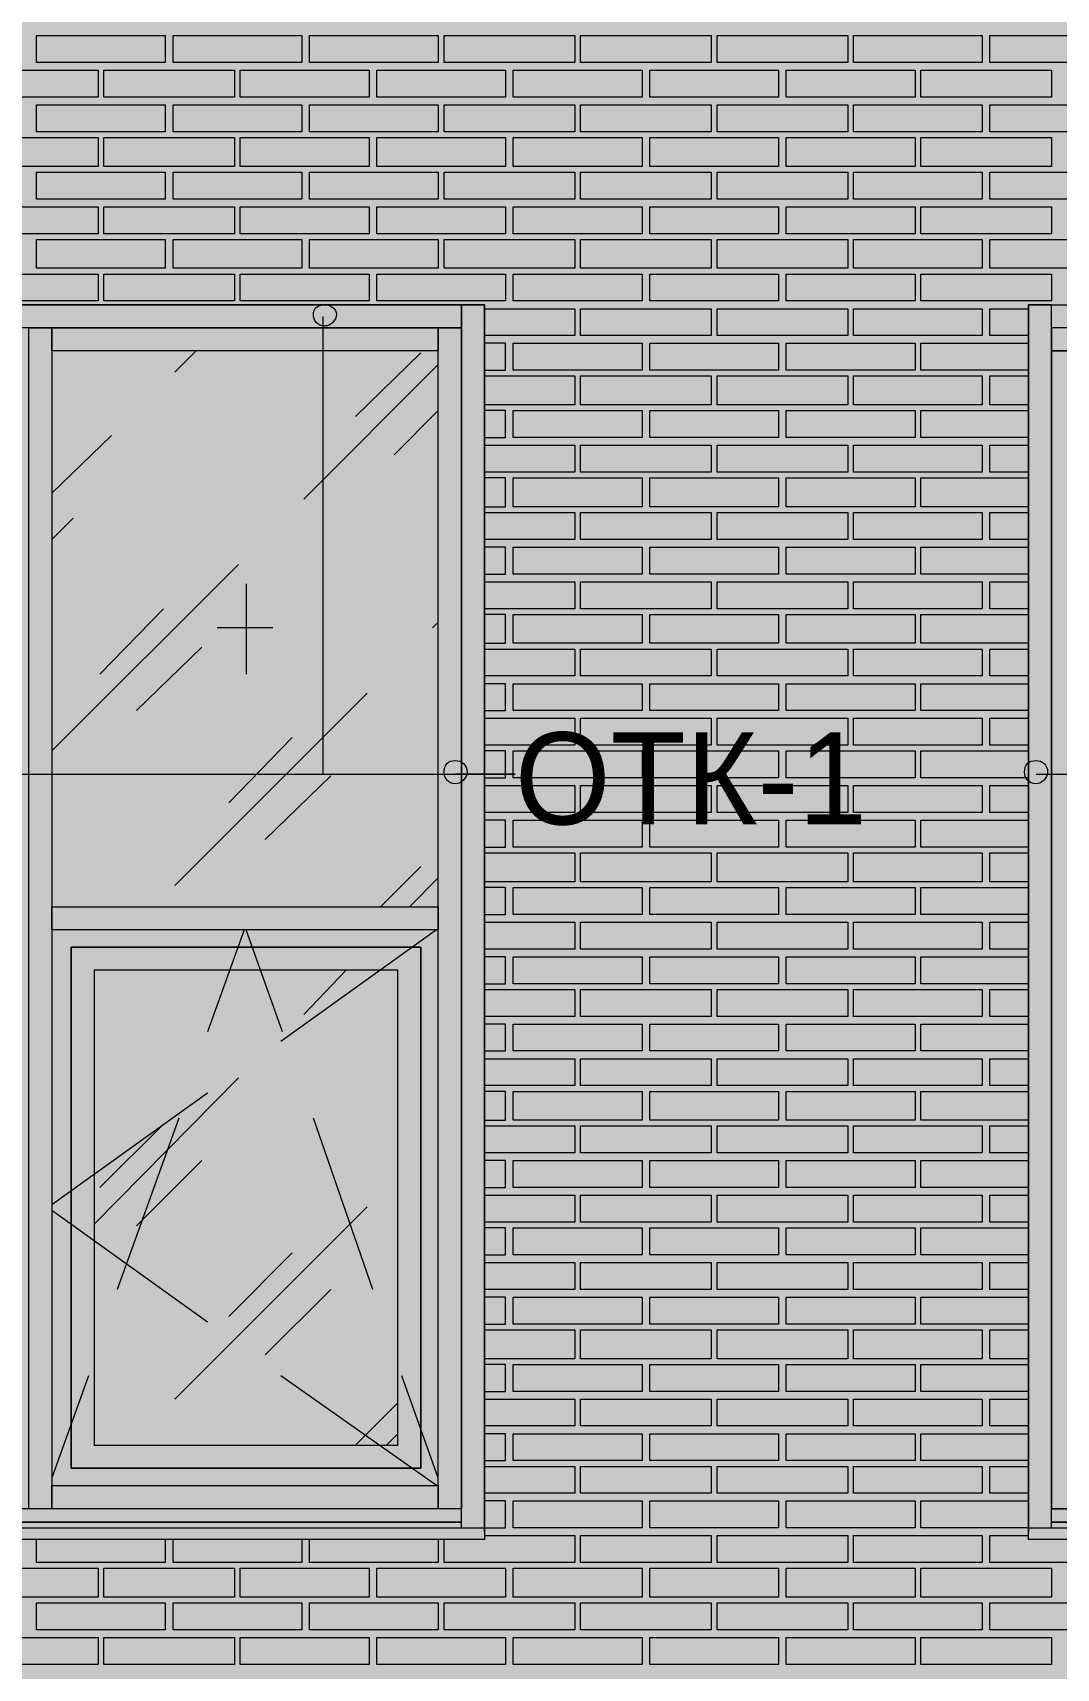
# Model space of a CAD drawing. Header units: millimetres. Extents: x -28928 to 100580, y -22867 to 36490.
# Drawn here: x 425 to 2678, y -267 to 3332 of the extents above; entities that cross this region are included whole.
import ezdxf

# ---------------------------------------------------------------- set-up
doc = ezdxf.new("R2010")
doc.units = ezdxf.units.MM
doc.layers.add('PDF _Геометрия', color=7, linetype='Continuous', true_color=0x8f8e8d)
doc.layers.add('PDF _Сплошная заливка', color=7, linetype='Continuous', true_color=0xffffff)
doc.layers.add('PDF _Текст', color=7, linetype='Continuous')

msp = doc.modelspace()

# ---------------------------------------------------------------- hatches: boundary and pattern name
at = {"layer": 'PDF _Сплошная заливка', "true_color": 0xdcd6cf, "transparency": 33554559}
h = msp.add_hatch(color=254, dxfattribs=at)
h.paths.add_polyline_path([(-9335.1, -482.4), (-7257.8, -482.4), (-7257.8, -719.3), (-7253.6, -474), (-7245.1, -474), (-7245.1, -719.3), (-7207, -719.3), (-7207, -727.8), (-7164.7, -727.8), (-7164.7, -4713.2), (4931.1, -4713.2), (4931.1, 9028.4), (-9335.1, 9028.4), (-9335.1, 6929.9), (-7274.7, 6929.9), (-7274.7, 4218), (-9335.1, 4218)])
h.paths.add_polyline_path([(-7486.3, -4713.2), (-7486.3, -1163.6), (-9335.1, -1163.6), (-9335.1, -4713.2)])

# ---------------------------------------------------------------- linework, layer by layer
at = {"layer": 'PDF _Геометрия', "lineweight": 9}
for points in [[(717.2, 3325.3), (717.2, 3266), (433.7, 3266), (433.7, 3325.3)], [(1017.6, 3325.3), (1017.6, 3266), (734.1, 3266), (734.1, 3325.3)], [(1318, 3325.3), (1318, 3266), (1034.5, 3266), (1034.5, 3325.3)], [(1618.4, 3325.3), (1618.4, 3266), (1330.7, 3266), (1330.7, 3325.3)], [(1918.7, 3325.3), (1918.7, 3266), (1631.1, 3266), (1631.1, 3325.3)], [(2219.1, 3325.3), (2219.1, 3266), (1931.4, 3266), (1931.4, 3325.3)], [(2515.3, 3325.3), (2515.3, 3266), (2231.8, 3266), (2231.8, 3325.3)], [(2815.7, 3325.3), (2815.7, 3266), (2532.2, 3266), (2532.2, 3325.3)], [(569.1, 3189.9), (425.3, 3189.9), (281.4, 3189.9), (281.4, 3249.1), (425.3, 3249.1), (569.1, 3249.1)], [(869.5, 3189.9), (725.7, 3189.9), (581.8, 3189.9), (581.8, 3249.1), (725.7, 3249.1), (869.5, 3249.1)], [(1165.7, 3189.9), (1026.1, 3189.9), (882.2, 3189.9), (882.2, 3249.1), (1026.1, 3249.1), (1165.7, 3249.1)], [(1466.1, 3189.9), (1326.4, 3189.9), (1182.6, 3189.9), (1182.6, 3249.1), (1326.4, 3249.1), (1466.1, 3249.1)], [(1766.4, 3189.9), (1626.8, 3189.9), (1483, 3189.9), (1483, 3249.1), (1626.8, 3249.1), (1766.4, 3249.1)], [(2066.8, 3189.9), (1923, 3189.9), (1783.4, 3189.9), (1783.4, 3249.1), (1923, 3249.1), (2066.8, 3249.1)], [(2367.2, 3189.9), (2223.4, 3189.9), (2083.7, 3189.9), (2083.7, 3249.1), (2223.4, 3249.1), (2367.2, 3249.1)], [(2667.6, 3189.9), (2523.7, 3189.9), (2379.9, 3189.9), (2379.9, 3249.1), (2523.7, 3249.1), (2667.6, 3249.1)], [(717.2, 3173), (717.2, 3113.7), (433.7, 3113.7), (433.7, 3173)], [(1017.6, 3173), (1017.6, 3113.7), (734.1, 3113.7), (734.1, 3173)], [(1318, 3173), (1318, 3113.7), (1034.5, 3113.7), (1034.5, 3173)], [(1618.4, 3173), (1618.4, 3113.7), (1330.7, 3113.7), (1330.7, 3173)], [(1918.7, 3173), (1918.7, 3113.7), (1631.1, 3113.7), (1631.1, 3173)], [(2219.1, 3173), (2219.1, 3113.7), (1931.4, 3113.7), (1931.4, 3173)], [(2515.3, 3173), (2515.3, 3113.7), (2231.8, 3113.7), (2231.8, 3173)], [(2815.7, 3173), (2815.7, 3113.7), (2532.2, 3113.7), (2532.2, 3173)], [(569.1, 3037.6), (425.3, 3037.6), (281.4, 3037.6), (281.4, 3101), (425.3, 3101), (569.1, 3101)], [(869.5, 3037.6), (725.7, 3037.6), (581.8, 3037.6), (581.8, 3101), (725.7, 3101), (869.5, 3101)], [(1165.7, 3037.6), (1026.1, 3037.6), (882.2, 3037.6), (882.2, 3101), (1026.1, 3101), (1165.7, 3101)], [(1466.1, 3037.6), (1326.4, 3037.6), (1182.6, 3037.6), (1182.6, 3101), (1326.4, 3101), (1466.1, 3101)], [(1766.4, 3037.6), (1626.8, 3037.6), (1483, 3037.6), (1483, 3101), (1626.8, 3101), (1766.4, 3101)], [(2066.8, 3037.6), (1923, 3037.6), (1783.4, 3037.6), (1783.4, 3101), (1923, 3101), (2066.8, 3101)], [(2367.2, 3037.6), (2223.4, 3037.6), (2083.7, 3037.6), (2083.7, 3101), (2223.4, 3101), (2367.2, 3101)], [(2667.6, 3037.6), (2523.7, 3037.6), (2379.9, 3037.6), (2379.9, 3101), (2523.7, 3101), (2667.6, 3101)], [(717.2, 3024.9), (717.2, 2965.7), (433.7, 2965.7), (433.7, 3024.9)], [(1017.6, 3024.9), (1017.6, 2965.7), (734.1, 2965.7), (734.1, 3024.9)], [(1318, 3024.9), (1318, 2965.7), (1034.5, 2965.7), (1034.5, 3024.9)], [(1618.4, 3024.9), (1618.4, 2965.7), (1330.7, 2965.7), (1330.7, 3024.9)], [(1918.7, 3024.9), (1918.7, 2965.7), (1631.1, 2965.7), (1631.1, 3024.9)], [(2219.1, 3024.9), (2219.1, 2965.7), (1931.4, 2965.7), (1931.4, 3024.9)], [(2515.3, 3024.9), (2515.3, 2965.7), (2231.8, 2965.7), (2231.8, 3024.9)], [(2815.7, 3024.9), (2815.7, 2965.7), (2532.2, 2965.7), (2532.2, 3024.9)], [(569.1, 2889.5), (425.3, 2889.5), (281.4, 2889.5), (281.4, 2948.7), (425.3, 2948.7), (569.1, 2948.7)], [(869.5, 2889.5), (725.7, 2889.5), (581.8, 2889.5), (581.8, 2948.7), (725.7, 2948.7), (869.5, 2948.7)], [(1165.7, 2889.5), (1026.1, 2889.5), (882.2, 2889.5), (882.2, 2948.7), (1026.1, 2948.7), (1165.7, 2948.7)], [(1466.1, 2889.5), (1326.4, 2889.5), (1182.6, 2889.5), (1182.6, 2948.7), (1326.4, 2948.7), (1466.1, 2948.7)], [(1766.4, 2889.5), (1626.8, 2889.5), (1483, 2889.5), (1483, 2948.7), (1626.8, 2948.7), (1766.4, 2948.7)], [(2066.8, 2889.5), (1923, 2889.5), (1783.4, 2889.5), (1783.4, 2948.7), (1923, 2948.7), (2066.8, 2948.7)], [(2367.2, 2889.5), (2223.4, 2889.5), (2083.7, 2889.5), (2083.7, 2948.7), (2223.4, 2948.7), (2367.2, 2948.7)], [(2667.6, 2889.5), (2523.7, 2889.5), (2379.9, 2889.5), (2379.9, 2948.7), (2523.7, 2948.7), (2667.6, 2948.7)], [(717.2, 2876.8), (717.2, 2813.4), (433.7, 2813.4), (433.7, 2876.8)], [(1017.6, 2876.8), (1017.6, 2813.4), (734.1, 2813.4), (734.1, 2876.8)], [(1318, 2876.8), (1318, 2813.4), (1034.5, 2813.4), (1034.5, 2876.8)], [(1618.4, 2876.8), (1618.4, 2813.4), (1330.7, 2813.4), (1330.7, 2876.8)], [(1918.7, 2876.8), (1918.7, 2813.4), (1631.1, 2813.4), (1631.1, 2876.8)], [(2219.1, 2876.8), (2219.1, 2813.4), (1931.4, 2813.4), (1931.4, 2876.8)], [(2515.3, 2876.8), (2515.3, 2813.4), (2231.8, 2813.4), (2231.8, 2876.8)], [(2815.7, 2876.8), (2815.7, 2813.4), (2532.2, 2813.4), (2532.2, 2876.8)], [(569.1, 2741.4), (425.3, 2741.4), (281.4, 2741.4), (281.4, 2800.7), (425.3, 2800.7), (569.1, 2800.7)], [(869.5, 2741.4), (725.7, 2741.4), (581.8, 2741.4), (581.8, 2800.7), (725.7, 2800.7), (869.5, 2800.7)], [(1165.7, 2741.4), (1026.1, 2741.4), (882.2, 2741.4), (882.2, 2800.7), (1026.1, 2800.7), (1165.7, 2800.7)], [(1466.1, 2741.4), (1326.4, 2741.4), (1182.6, 2741.4), (1182.6, 2800.7), (1326.4, 2800.7), (1466.1, 2800.7)], [(1766.4, 2741.4), (1626.8, 2741.4), (1483, 2741.4), (1483, 2800.7), (1626.8, 2800.7), (1766.4, 2800.7)], [(2066.8, 2741.4), (1923, 2741.4), (1783.4, 2741.4), (1783.4, 2800.7), (1923, 2800.7), (2066.8, 2800.7)], [(2367.2, 2741.4), (2223.4, 2741.4), (2083.7, 2741.4), (2083.7, 2800.7), (2223.4, 2800.7), (2367.2, 2800.7)], [(2667.6, 2741.4), (2523.7, 2741.4), (2379.9, 2741.4), (2379.9, 2800.7), (2523.7, 2800.7), (2667.6, 2800.7)], [(1918.7, 2724.5), (1918.7, 2665.3), (1631.1, 2665.3), (1631.1, 2724.5)], [(2219.1, 2724.5), (2219.1, 2665.3), (1931.4, 2665.3), (1931.4, 2724.5)], [(2515.3, 2724.5), (2515.3, 2665.3), (2231.8, 2665.3), (2231.8, 2724.5)], [(1766.4, 2589.1), (1626.8, 2589.1), (1483, 2589.1), (1483, 2648.4), (1626.8, 2648.4), (1766.4, 2648.4)], [(2066.8, 2589.1), (1923, 2589.1), (1783.4, 2589.1), (1783.4, 2648.4), (1923, 2648.4), (2066.8, 2648.4)], [(2367.2, 2589.1), (2223.4, 2589.1), (2083.7, 2589.1), (2083.7, 2648.4), (2223.4, 2648.4), (2367.2, 2648.4)], [(1918.7, 2576.4), (1918.7, 2513), (1631.1, 2513), (1631.1, 2576.4)], [(2219.1, 2576.4), (2219.1, 2513), (1931.4, 2513), (1931.4, 2576.4)], [(2515.3, 2576.4), (2515.3, 2513), (2231.8, 2513), (2231.8, 2576.4)], [(1766.4, 2441), (1626.8, 2441), (1483, 2441), (1483, 2500.3), (1626.8, 2500.3), (1766.4, 2500.3)], [(2066.8, 2441), (1923, 2441), (1783.4, 2441), (1783.4, 2500.3), (1923, 2500.3), (2066.8, 2500.3)], [(2367.2, 2441), (2223.4, 2441), (2083.7, 2441), (2083.7, 2500.3), (2223.4, 2500.3), (2367.2, 2500.3)], [(1918.7, 2424.1), (1918.7, 2364.9), (1631.1, 2364.9), (1631.1, 2424.1)], [(2219.1, 2424.1), (2219.1, 2364.9), (1931.4, 2364.9), (1931.4, 2424.1)], [(2515.3, 2424.1), (2515.3, 2364.9), (2231.8, 2364.9), (2231.8, 2424.1)], [(1766.4, 2288.7), (1626.8, 2288.7), (1483, 2288.7), (1483, 2352.2), (1626.8, 2352.2), (1766.4, 2352.2)], [(2066.8, 2288.7), (1923, 2288.7), (1783.4, 2288.7), (1783.4, 2352.2), (1923, 2352.2), (2066.8, 2352.2)], [(2367.2, 2288.7), (2223.4, 2288.7), (2083.7, 2288.7), (2083.7, 2352.2), (2223.4, 2352.2), (2367.2, 2352.2)], [(1918.7, 2276), (1918.7, 2216.8), (1631.1, 2216.8), (1631.1, 2276)], [(2219.1, 2276), (2219.1, 2216.8), (1931.4, 2216.8), (1931.4, 2276)], [(2515.3, 2276), (2515.3, 2216.8), (2231.8, 2216.8), (2231.8, 2276)], [(1766.4, 2140.7), (1626.8, 2140.7), (1483, 2140.7), (1483, 2199.9), (1626.8, 2199.9), (1766.4, 2199.9)], [(2066.8, 2140.7), (1923, 2140.7), (1783.4, 2140.7), (1783.4, 2199.9), (1923, 2199.9), (2066.8, 2199.9)], [(2367.2, 2140.7), (2223.4, 2140.7), (2083.7, 2140.7), (2083.7, 2199.9), (2223.4, 2199.9), (2367.2, 2199.9)], [(1918.7, 2123.7), (1918.7, 2064.5), (1631.1, 2064.5), (1631.1, 2123.7)], [(2219.1, 2123.7), (2219.1, 2064.5), (1931.4, 2064.5), (1931.4, 2123.7)], [(2515.3, 2123.7), (2515.3, 2064.5), (2231.8, 2064.5), (2231.8, 2123.7)], [(1766.4, 1988.4), (1626.8, 1988.4), (1483, 1988.4), (1483, 2051.8), (1626.8, 2051.8), (1766.4, 2051.8)], [(2066.8, 1988.4), (1923, 1988.4), (1783.4, 1988.4), (1783.4, 2051.8), (1923, 2051.8), (2066.8, 2051.8)], [(2367.2, 1988.4), (2223.4, 1988.4), (2083.7, 1988.4), (2083.7, 2051.8), (2223.4, 2051.8), (2367.2, 2051.8)], [(1918.7, 1975.7), (1918.7, 1916.4), (1631.1, 1916.4), (1631.1, 1975.7)], [(2219.1, 1975.7), (2219.1, 1916.4), (1931.4, 1916.4), (1931.4, 1975.7)], [(2515.3, 1975.7), (2515.3, 1916.4), (2231.8, 1916.4), (2231.8, 1975.7)], [(1766.4, 1840.3), (1626.8, 1840.3), (1483, 1840.3), (1483, 1899.5), (1626.8, 1899.5), (1766.4, 1899.5)], [(2066.8, 1840.3), (1923, 1840.3), (1783.4, 1840.3), (1783.4, 1899.5), (1923, 1899.5), (2066.8, 1899.5)], [(2367.2, 1840.3), (2223.4, 1840.3), (2083.7, 1840.3), (2083.7, 1899.5), (2223.4, 1899.5), (2367.2, 1899.5)], [(1918.7, 1823.4), (1918.7, 1764.1), (1631.1, 1764.1), (1631.1, 1823.4)], [(2219.1, 1823.4), (2219.1, 1764.1), (1931.4, 1764.1), (1931.4, 1823.4)], [(2515.3, 1823.4), (2515.3, 1764.1), (2231.8, 1764.1), (2231.8, 1823.4)], [(1766.4, 1692.2), (1626.8, 1692.2), (1483, 1692.2), (1483, 1751.4), (1626.8, 1751.4), (1766.4, 1751.4)], [(2066.8, 1692.2), (1923, 1692.2), (1783.4, 1692.2), (1783.4, 1751.4), (1923, 1751.4), (2066.8, 1751.4)], [(2367.2, 1692.2), (2223.4, 1692.2), (2083.7, 1692.2), (2083.7, 1751.4), (2223.4, 1751.4), (2367.2, 1751.4)], [(1918.7, 1675.3), (1918.7, 1616), (1631.1, 1616), (1631.1, 1675.3)], [(2219.1, 1675.3), (2219.1, 1616), (1931.4, 1616), (1931.4, 1675.3)], [(2515.3, 1675.3), (2515.3, 1616), (2231.8, 1616), (2231.8, 1675.3)], [(1766.4, 1539.9), (1626.8, 1539.9), (1483, 1539.9), (1483, 1599.1), (1626.8, 1599.1), (1766.4, 1599.1)], [(2066.8, 1539.9), (1923, 1539.9), (1783.4, 1539.9), (1783.4, 1599.1), (1923, 1599.1), (2066.8, 1599.1)], [(2367.2, 1539.9), (2223.4, 1539.9), (2083.7, 1539.9), (2083.7, 1599.1), (2223.4, 1599.1), (2367.2, 1599.1)], [(1918.7, 1527.2), (1918.7, 1463.7), (1631.1, 1463.7), (1631.1, 1527.2)], [(2219.1, 1527.2), (2219.1, 1463.7), (1931.4, 1463.7), (1931.4, 1527.2)], [(2515.3, 1527.2), (2515.3, 1463.7), (2231.8, 1463.7), (2231.8, 1527.2)], [(1766.4, 1391.8), (1626.8, 1391.8), (1483, 1391.8), (1483, 1451), (1626.8, 1451), (1766.4, 1451)], [(2066.8, 1391.8), (1923, 1391.8), (1783.4, 1391.8), (1783.4, 1451), (1923, 1451), (2066.8, 1451)], [(2367.2, 1391.8), (2223.4, 1391.8), (2083.7, 1391.8), (2083.7, 1451), (2223.4, 1451), (2367.2, 1451)], [(1918.7, 1374.9), (1918.7, 1315.7), (1631.1, 1315.7), (1631.1, 1374.9)], [(2219.1, 1374.9), (2219.1, 1315.7), (1931.4, 1315.7), (1931.4, 1374.9)], [(2515.3, 1374.9), (2515.3, 1315.7), (2231.8, 1315.7), (2231.8, 1374.9)], [(1766.4, 1239.5), (1626.8, 1239.5), (1483, 1239.5), (1483, 1298.7), (1626.8, 1298.7), (1766.4, 1298.7)], [(2066.8, 1239.5), (1923, 1239.5), (1783.4, 1239.5), (1783.4, 1298.7), (1923, 1298.7), (2066.8, 1298.7)], [(2367.2, 1239.5), (2223.4, 1239.5), (2083.7, 1239.5), (2083.7, 1298.7), (2223.4, 1298.7), (2367.2, 1298.7)], [(1918.7, 1226.8), (1918.7, 1167.6), (1631.1, 1167.6), (1631.1, 1226.8)], [(2219.1, 1226.8), (2219.1, 1167.6), (1931.4, 1167.6), (1931.4, 1226.8)], [(2515.3, 1226.8), (2515.3, 1167.6), (2231.8, 1167.6), (2231.8, 1226.8)], [(1766.4, 1091.4), (1626.8, 1091.4), (1483, 1091.4), (1483, 1150.7), (1626.8, 1150.7), (1766.4, 1150.7)], [(2066.8, 1091.4), (1923, 1091.4), (1783.4, 1091.4), (1783.4, 1150.7), (1923, 1150.7), (2066.8, 1150.7)], [(2367.2, 1091.4), (2223.4, 1091.4), (2083.7, 1091.4), (2083.7, 1150.7), (2223.4, 1150.7), (2367.2, 1150.7)], [(1918.7, 1074.5), (1918.7, 1015.3), (1631.1, 1015.3), (1631.1, 1074.5)], [(2219.1, 1074.5), (2219.1, 1015.3), (1931.4, 1015.3), (1931.4, 1074.5)], [(2515.3, 1074.5), (2515.3, 1015.3), (2231.8, 1015.3), (2231.8, 1074.5)], [(1766.4, 939.1), (1626.8, 939.1), (1483, 939.1), (1483, 1002.6), (1626.8, 1002.6), (1766.4, 1002.6)], [(2066.8, 939.1), (1923, 939.1), (1783.4, 939.1), (1783.4, 1002.6), (1923, 1002.6), (2066.8, 1002.6)], [(2367.2, 939.1), (2223.4, 939.1), (2083.7, 939.1), (2083.7, 1002.6), (2223.4, 1002.6), (2367.2, 1002.6)], [(1918.7, 926.4), (1918.7, 867.2), (1631.1, 867.2), (1631.1, 926.4)], [(2219.1, 926.4), (2219.1, 867.2), (1931.4, 867.2), (1931.4, 926.4)], [(2515.3, 926.4), (2515.3, 867.2), (2231.8, 867.2), (2231.8, 926.4)], [(1766.4, 791), (1626.8, 791), (1483, 791), (1483, 850.3), (1626.8, 850.3), (1766.4, 850.3)], [(2066.8, 791), (1923, 791), (1783.4, 791), (1783.4, 850.3), (1923, 850.3), (2066.8, 850.3)], [(2367.2, 791), (2223.4, 791), (2083.7, 791), (2083.7, 850.3), (2223.4, 850.3), (2367.2, 850.3)], [(1918.7, 774.1), (1918.7, 714.9), (1631.1, 714.9), (1631.1, 774.1)], [(2219.1, 774.1), (2219.1, 714.9), (1931.4, 714.9), (1931.4, 774.1)], [(2515.3, 774.1), (2515.3, 714.9), (2231.8, 714.9), (2231.8, 774.1)], [(1766.4, 643), (1626.8, 643), (1483, 643), (1483, 702.2), (1626.8, 702.2), (1766.4, 702.2)], [(2066.8, 643), (1923, 643), (1783.4, 643), (1783.4, 702.2), (1923, 702.2), (2066.8, 702.2)], [(2367.2, 643), (2223.4, 643), (2083.7, 643), (2083.7, 702.2), (2223.4, 702.2), (2367.2, 702.2)], [(1918.7, 626), (1918.7, 566.8), (1631.1, 566.8), (1631.1, 626)], [(2219.1, 626), (2219.1, 566.8), (1931.4, 566.8), (1931.4, 626)], [(2515.3, 626), (2515.3, 566.8), (2231.8, 566.8), (2231.8, 626)], [(1766.4, 490.7), (1626.8, 490.7), (1483, 490.7), (1483, 549.9), (1626.8, 549.9), (1766.4, 549.9)], [(2066.8, 490.7), (1923, 490.7), (1783.4, 490.7), (1783.4, 549.9), (1923, 549.9), (2066.8, 549.9)], [(2367.2, 490.7), (2223.4, 490.7), (2083.7, 490.7), (2083.7, 549.9), (2223.4, 549.9), (2367.2, 549.9)], [(1918.7, 478), (1918.7, 414.5), (1631.1, 414.5), (1631.1, 478)], [(2219.1, 478), (2219.1, 414.5), (1931.4, 414.5), (1931.4, 478)], [(2515.3, 478), (2515.3, 414.5), (2231.8, 414.5), (2231.8, 478)], [(1766.4, 342.6), (1626.8, 342.6), (1483, 342.6), (1483, 401.8), (1626.8, 401.8), (1766.4, 401.8)], [(2066.8, 342.6), (1923, 342.6), (1783.4, 342.6), (1783.4, 401.8), (1923, 401.8), (2066.8, 401.8)], [(2367.2, 342.6), (2223.4, 342.6), (2083.7, 342.6), (2083.7, 401.8), (2223.4, 401.8), (2367.2, 401.8)], [(1918.7, 325.7), (1918.7, 266.4), (1631.1, 266.4), (1631.1, 325.7)], [(2219.1, 325.7), (2219.1, 266.4), (1931.4, 266.4), (1931.4, 325.7)], [(2515.3, 325.7), (2515.3, 266.4), (2231.8, 266.4), (2231.8, 325.7)], [(1766.4, 190.3), (1626.8, 190.3), (1483, 190.3), (1483, 249.5), (1626.8, 249.5), (1766.4, 249.5)], [(2066.8, 190.3), (1923, 190.3), (1783.4, 190.3), (1783.4, 249.5), (1923, 249.5), (2066.8, 249.5)], [(2367.2, 190.3), (2223.4, 190.3), (2083.7, 190.3), (2083.7, 249.5), (2223.4, 249.5), (2367.2, 249.5)], [(1918.7, 177.6), (1918.7, 118.4), (1631.1, 118.4), (1631.1, 177.6)], [(2219.1, 177.6), (2219.1, 118.4), (1931.4, 118.4), (1931.4, 177.6)], [(2515.3, 177.6), (2515.3, 118.4), (2231.8, 118.4), (2231.8, 177.6)], [(1766.4, 42.2), (1626.8, 42.2), (1483, 42.2), (1483, 101.4), (1626.8, 101.4), (1766.4, 101.4)], [(2066.8, 42.2), (1923, 42.2), (1783.4, 42.2), (1783.4, 101.4), (1923, 101.4), (2066.8, 101.4)], [(2367.2, 42.2), (2223.4, 42.2), (2083.7, 42.2), (2083.7, 101.4), (2223.4, 101.4), (2367.2, 101.4)], [(1918.7, 25.3), (1918.7, -34), (1631.1, -34), (1631.1, 25.3)], [(2219.1, 25.3), (2219.1, -34), (1931.4, -34), (1931.4, 25.3)], [(2515.3, 25.3), (2515.3, -34), (2231.8, -34), (2231.8, 25.3)], [(569.1, -110.1), (425.3, -110.1), (281.4, -110.1), (281.4, -46.6), (425.3, -46.6), (569.1, -46.6)], [(869.5, -110.1), (725.7, -110.1), (581.8, -110.1), (581.8, -46.6), (725.7, -46.6), (869.5, -46.6)], [(1165.7, -110.1), (1026.1, -110.1), (882.2, -110.1), (882.2, -46.6), (1026.1, -46.6), (1165.7, -46.6)], [(1466.1, -110.1), (1326.4, -110.1), (1182.6, -110.1), (1182.6, -46.6), (1326.4, -46.6), (1466.1, -46.6)], [(1766.4, -110.1), (1626.8, -110.1), (1483, -110.1), (1483, -46.6), (1626.8, -46.6), (1766.4, -46.6)], [(2066.8, -110.1), (1923, -110.1), (1783.4, -110.1), (1783.4, -46.6), (1923, -46.6), (2066.8, -46.6)], [(2367.2, -110.1), (2223.4, -110.1), (2083.7, -110.1), (2083.7, -46.6), (2223.4, -46.6), (2367.2, -46.6)], [(2667.6, -110.1), (2523.7, -110.1), (2379.9, -110.1), (2379.9, -46.6), (2523.7, -46.6), (2667.6, -46.6)], [(717.2, -122.8), (717.2, -182), (433.7, -182), (433.7, -122.8)], [(1017.6, -122.8), (1017.6, -182), (734.1, -182), (734.1, -122.8)], [(1318, -122.8), (1318, -182), (1034.5, -182), (1034.5, -122.8)], [(1618.4, -122.8), (1618.4, -182), (1330.7, -182), (1330.7, -122.8)], [(1918.7, -122.8), (1918.7, -182), (1631.1, -182), (1631.1, -122.8)], [(2219.1, -122.8), (2219.1, -182), (1931.4, -182), (1931.4, -122.8)], [(2515.3, -122.8), (2515.3, -182), (2231.8, -182), (2231.8, -122.8)], [(2815.7, -122.8), (2815.7, -182), (2532.2, -182), (2532.2, -122.8)], [(569.1, -258.2), (425.3, -258.2), (281.4, -258.2), (281.4, -199), (425.3, -199), (569.1, -199)], [(869.5, -258.2), (725.7, -258.2), (581.8, -258.2), (581.8, -199), (725.7, -199), (869.5, -199)], [(1165.7, -258.2), (1026.1, -258.2), (882.2, -258.2), (882.2, -199), (1026.1, -199), (1165.7, -199)], [(1466.1, -258.2), (1326.4, -258.2), (1182.6, -258.2), (1182.6, -199), (1326.4, -199), (1466.1, -199)], [(1766.4, -258.2), (1626.8, -258.2), (1483, -258.2), (1483, -199), (1626.8, -199), (1766.4, -199)], [(2066.8, -258.2), (1923, -258.2), (1783.4, -258.2), (1783.4, -199), (1923, -199), (2066.8, -199)], [(2367.2, -258.2), (2223.4, -258.2), (2083.7, -258.2), (2083.7, -199), (2223.4, -199), (2367.2, -199)], [(2667.6, -258.2), (2523.7, -258.2), (2379.9, -258.2), (2379.9, -199), (2523.7, -199), (2667.6, -199)]]:
    msp.add_lwpolyline(points, close=True, dxfattribs=at)
at = {"layer": 'PDF _Геометрия', "color": 7, "lineweight": 9}
for points in [[(1368.7, 42.2), (1368.7, 109.9), (1368.7, 1383.4), (1368.7, 84.5), (1318, 84.5), (1318, 1383.4), (1318, 2656.8), (1318, 2682.2), (1368.7, 2682.2), (1368.7, 2656.8), (1368.7, 1383.4), (1368.7, 2656.8), (1368.7, 2733), (1419.5, 2733), (1419.5, 2656.8), (1419.5, 1383.4), (1419.5, 109.9), (1419.5, 33.7), (1419.5, 2733), (-3230.1, 2733)], [(1064.1, 2707.6), (1064.1, 1700.7), (1487.2, 1700.7), (1356.1, 1700.7)], [(2718.4, 2631.4), (2667.6, 2631.4), (2667.6, 1383.4), (2667.6, 2656.8), (2667.6, 2733), (2616.8, 2733), (2616.8, 2656.8), (2616.8, 1383.4), (2616.8, 109.9), (2616.8, 33.7), (2616.8, 2733), (4414.9, 2733)], [(738.4, 2584.9), (784.9, 2631.4)], [(1136.1, 2487.6), (1279.9, 2627.2)], [(1021.8, 2305.7), (1318, 2601.8)], [(1220.7, 2403), (1318, 2500.3)], [(467.6, 2318.4), (598.7, 2445.3)], [(467.6, 2216.8), (514.1, 2263.4)], [(467.6, 1751.4), (878, 2161.8)], [(894.9, 2119.5), (894.9, 1920.7)], [(573.4, 1920.7), (713, 2064.5)], [(954.1, 2022.2), (831.4, 2022.2)], [(1305.3, 2022.2), (1318, 2034.9)], [(653.7, 1840.3), (797.6, 1979.9)], [(738.4, 1455.3), (1161.4, 1878.4)], [(856.8, 1637.2), (996.4, 1781)], [(-3192, 1700.7), (1487.2, 1700.7)], [(937.2, 1556.8), (1081.1, 1696.4)], [(2633.7, 1700.7), (4508, 1700.7)], [(1191.1, 1408.7), (1279.9, 1497.6)], [(1254.5, 1408.7), (1318, 1472.2)], [(1368.7, 84.5), (-3179.3, 84.5), (-3179.3, 1383.4), (-3179.3, 109.9), (-3179.3, 42.2)], [(2667.6, 42.2), (2667.6, 109.9), (2667.6, 1383.4), (2667.6, 84.5), (2718.4, 84.5)], [(890.7, 1358), (810.3, 1133.7)], [(975.3, 1133.7), (894.9, 1358)], [(1313.7, 1358), (971.1, 1112.6)], [(1021.8, 1171.8), (1114.9, 1269.1)], [(560.7, 710.7), (878, 1032.2)], [(810.3, 998.4), (467.6, 753)], [(746.8, 943.4), (611.4, 566.8)], [(1174.1, 566.8), (1043, 943.4)], [(573.4, 791), (713, 930.7)], [(653.7, 706.4), (797.6, 850.3)], [(810.3, 494.9), (467.6, 740.3)], [(738.4, 325.7), (1161.4, 748.7)], [(856.8, 507.6), (996.4, 647.2)], [(937.2, 423), (1081.1, 566.8)], [(548, 376.4), (467.6, 152.2)], [(1313.7, 135.3), (971.1, 376.4)], [(1318, 152.2), (1237.6, 376.4)], [(1136.1, 224.1), (1229.1, 317.2)], [(1203.7, 224.1), (1229.1, 249.5)], [(4364.1, 84.5), (2667.6, 84.5)], [(1419.5, 46.4), (1419.5, 42.2), (1419.5, 16.8), (-3230.1, 16.8), (-3230.1, 42.2), (-3230.1, 46.4)], [(-3230.1, 42.2), (1419.5, 42.2)], [(1368.7, 54.9), (-3179.3, 54.9), (1368.7, 54.9)], [(1368.7, 54.9), (-3179.3, 54.9)], [(4414.9, 46.4), (4414.9, 42.2), (4414.9, 16.8), (2616.8, 16.8), (2616.8, 42.2), (2616.8, 46.4)], [(2616.8, 42.2), (4414.9, 42.2)], [(4364.1, 54.9), (2667.6, 54.9), (4364.1, 54.9)], [(4364.1, 54.9), (2667.6, 54.9)], [(1419.5, 25.3), (1419.5, 21)], [(2616.8, 21), (2616.8, 25.3)]]:
    msp.add_lwpolyline(points, dxfattribs=at)
for points in [[(1343.4, 2733), (1368.7, 2733), (1368.7, 2682.2), (1343.4, 2682.2), (442.2, 2682.2), (-454.7, 2682.2), (-1355.9, 2682.2), (-2252.8, 2682.2), (-3153.9, 2682.2), (-3179.3, 2682.2), (-3179.3, 2733), (-3153.9, 2733), (-2252.8, 2733), (-1355.9, 2733), (-454.7, 2733), (442.2, 2733)], [(3518, 2682.2), (2667.6, 2682.2), (2667.6, 2631.4), (3518, 2631.4), (4317.6, 2631.4), (4317.6, 2682.2), (3518, 2682.2), (2693, 2682.2), (2667.6, 2682.2), (2667.6, 2733), (2693, 2733), (3518, 2733), (4343, 2733), (4364.1, 2733), (4364.1, 2682.2), (4343, 2682.2)], [(416.8, 2656.8), (416.8, 2682.2), (467.6, 2682.2), (467.6, 2656.8), (467.6, 1383.4), (467.6, 84.5), (416.8, 84.5), (416.8, 1383.4)], [(467.6, 2682.2), (1318, 2682.2), (1318, 2631.4), (467.6, 2631.4)], [(467.6, 1408.7), (1318, 1408.7), (1318, 1358), (467.6, 1358)], [(1279.9, 173.4), (1279.9, 1319.9), (509.9, 1319.9), (509.9, 173.4)], [(509.9, 1319.9), (1279.9, 1319.9), (1279.9, 173.4), (509.9, 173.4)], [(560.7, 1269.1), (560.7, 224.1), (1229.1, 224.1), (1229.1, 1269.1)], [(1229.1, 1269.1), (560.7, 1269.1), (560.7, 224.1), (1229.1, 224.1)], [(467.6, 135.3), (1318, 135.3), (1318, 84.5), (467.6, 84.5)]]:
    msp.add_lwpolyline(points, close=True, dxfattribs=at)
at = {"layer": 'PDF _Геометрия', "lineweight": 9}
for points in [[(1419.5, 2724.5), (1618.4, 2724.5), (1618.4, 2665.3), (1419.5, 2665.3)], [(2616.8, 2665.3), (2532.2, 2665.3), (2532.2, 2724.5), (2616.8, 2724.5)], [(1419.5, 2589.1), (1466.1, 2589.1), (1466.1, 2648.4), (1419.5, 2648.4)], [(2616.8, 2589.1), (2523.7, 2589.1), (2379.9, 2589.1), (2379.9, 2648.4), (2523.7, 2648.4), (2616.8, 2648.4)], [(1419.5, 2576.4), (1618.4, 2576.4), (1618.4, 2513), (1419.5, 2513)], [(2616.8, 2513), (2532.2, 2513), (2532.2, 2576.4), (2616.8, 2576.4)], [(1419.5, 2441), (1466.1, 2441), (1466.1, 2500.3), (1419.5, 2500.3)], [(2616.8, 2441), (2523.7, 2441), (2379.9, 2441), (2379.9, 2500.3), (2523.7, 2500.3), (2616.8, 2500.3)], [(1419.5, 2424.1), (1618.4, 2424.1), (1618.4, 2364.9), (1419.5, 2364.9)], [(2616.8, 2364.9), (2532.2, 2364.9), (2532.2, 2424.1), (2616.8, 2424.1)], [(1419.5, 2288.7), (1466.1, 2288.7), (1466.1, 2352.2), (1419.5, 2352.2)], [(2616.8, 2288.7), (2523.7, 2288.7), (2379.9, 2288.7), (2379.9, 2352.2), (2523.7, 2352.2), (2616.8, 2352.2)], [(1419.5, 2276), (1618.4, 2276), (1618.4, 2216.8), (1419.5, 2216.8)], [(2616.8, 2216.8), (2532.2, 2216.8), (2532.2, 2276), (2616.8, 2276)], [(1419.5, 2140.7), (1466.1, 2140.7), (1466.1, 2199.9), (1419.5, 2199.9)], [(2616.8, 2140.7), (2523.7, 2140.7), (2379.9, 2140.7), (2379.9, 2199.9), (2523.7, 2199.9), (2616.8, 2199.9)], [(1419.5, 2123.7), (1618.4, 2123.7), (1618.4, 2064.5), (1419.5, 2064.5)], [(2616.8, 2064.5), (2532.2, 2064.5), (2532.2, 2123.7), (2616.8, 2123.7)], [(1419.5, 1988.4), (1466.1, 1988.4), (1466.1, 2051.8), (1419.5, 2051.8)], [(2616.8, 1988.4), (2523.7, 1988.4), (2379.9, 1988.4), (2379.9, 2051.8), (2523.7, 2051.8), (2616.8, 2051.8)], [(1419.5, 1975.7), (1618.4, 1975.7), (1618.4, 1916.4), (1419.5, 1916.4)], [(2616.8, 1916.4), (2532.2, 1916.4), (2532.2, 1975.7), (2616.8, 1975.7)], [(1419.5, 1840.3), (1466.1, 1840.3), (1466.1, 1899.5), (1419.5, 1899.5)], [(2616.8, 1840.3), (2523.7, 1840.3), (2379.9, 1840.3), (2379.9, 1899.5), (2523.7, 1899.5), (2616.8, 1899.5)], [(1419.5, 1823.4), (1618.4, 1823.4), (1618.4, 1764.1), (1419.5, 1764.1)], [(2616.8, 1764.1), (2532.2, 1764.1), (2532.2, 1823.4), (2616.8, 1823.4)], [(1419.5, 1692.2), (1466.1, 1692.2), (1466.1, 1751.4), (1419.5, 1751.4)], [(2616.8, 1692.2), (2523.7, 1692.2), (2379.9, 1692.2), (2379.9, 1751.4), (2523.7, 1751.4), (2616.8, 1751.4)], [(1419.5, 1675.3), (1618.4, 1675.3), (1618.4, 1616), (1419.5, 1616)], [(2616.8, 1616), (2532.2, 1616), (2532.2, 1675.3), (2616.8, 1675.3)], [(1419.5, 1539.9), (1466.1, 1539.9), (1466.1, 1599.1), (1419.5, 1599.1)], [(2616.8, 1539.9), (2523.7, 1539.9), (2379.9, 1539.9), (2379.9, 1599.1), (2523.7, 1599.1), (2616.8, 1599.1)], [(1419.5, 1527.2), (1618.4, 1527.2), (1618.4, 1463.7), (1419.5, 1463.7)], [(2616.8, 1463.7), (2532.2, 1463.7), (2532.2, 1527.2), (2616.8, 1527.2)], [(1419.5, 1391.8), (1466.1, 1391.8), (1466.1, 1451), (1419.5, 1451)], [(2616.8, 1391.8), (2523.7, 1391.8), (2379.9, 1391.8), (2379.9, 1451), (2523.7, 1451), (2616.8, 1451)], [(1419.5, 1374.9), (1618.4, 1374.9), (1618.4, 1315.7), (1419.5, 1315.7)], [(2616.8, 1315.7), (2532.2, 1315.7), (2532.2, 1374.9), (2616.8, 1374.9)], [(1419.5, 1239.5), (1466.1, 1239.5), (1466.1, 1298.7), (1419.5, 1298.7)], [(2616.8, 1239.5), (2523.7, 1239.5), (2379.9, 1239.5), (2379.9, 1298.7), (2523.7, 1298.7), (2616.8, 1298.7)], [(1419.5, 1226.8), (1618.4, 1226.8), (1618.4, 1167.6), (1419.5, 1167.6)], [(2616.8, 1167.6), (2532.2, 1167.6), (2532.2, 1226.8), (2616.8, 1226.8)], [(1419.5, 1091.4), (1466.1, 1091.4), (1466.1, 1150.7), (1419.5, 1150.7)], [(2616.8, 1091.4), (2523.7, 1091.4), (2379.9, 1091.4), (2379.9, 1150.7), (2523.7, 1150.7), (2616.8, 1150.7)], [(1419.5, 1074.5), (1618.4, 1074.5), (1618.4, 1015.3), (1419.5, 1015.3)], [(2616.8, 1015.3), (2532.2, 1015.3), (2532.2, 1074.5), (2616.8, 1074.5)], [(1419.5, 939.1), (1466.1, 939.1), (1466.1, 1002.6), (1419.5, 1002.6)], [(2616.8, 939.1), (2523.7, 939.1), (2379.9, 939.1), (2379.9, 1002.6), (2523.7, 1002.6), (2616.8, 1002.6)], [(1419.5, 926.4), (1618.4, 926.4), (1618.4, 867.2), (1419.5, 867.2)], [(2616.8, 867.2), (2532.2, 867.2), (2532.2, 926.4), (2616.8, 926.4)], [(1419.5, 791), (1466.1, 791), (1466.1, 850.3), (1419.5, 850.3)], [(2616.8, 791), (2523.7, 791), (2379.9, 791), (2379.9, 850.3), (2523.7, 850.3), (2616.8, 850.3)], [(1419.5, 774.1), (1618.4, 774.1), (1618.4, 714.9), (1419.5, 714.9)], [(2616.8, 714.9), (2532.2, 714.9), (2532.2, 774.1), (2616.8, 774.1)], [(1419.5, 643), (1466.1, 643), (1466.1, 702.2), (1419.5, 702.2)], [(2616.8, 643), (2523.7, 643), (2379.9, 643), (2379.9, 702.2), (2523.7, 702.2), (2616.8, 702.2)], [(1419.5, 626), (1618.4, 626), (1618.4, 566.8), (1419.5, 566.8)], [(2616.8, 566.8), (2532.2, 566.8), (2532.2, 626), (2616.8, 626)], [(1419.5, 490.7), (1466.1, 490.7), (1466.1, 549.9), (1419.5, 549.9)], [(2616.8, 490.7), (2523.7, 490.7), (2379.9, 490.7), (2379.9, 549.9), (2523.7, 549.9), (2616.8, 549.9)], [(1419.5, 478), (1618.4, 478), (1618.4, 414.5), (1419.5, 414.5)], [(2616.8, 414.5), (2532.2, 414.5), (2532.2, 478), (2616.8, 478)], [(1419.5, 342.6), (1466.1, 342.6), (1466.1, 401.8), (1419.5, 401.8)], [(2616.8, 342.6), (2523.7, 342.6), (2379.9, 342.6), (2379.9, 401.8), (2523.7, 401.8), (2616.8, 401.8)], [(1419.5, 325.7), (1618.4, 325.7), (1618.4, 266.4), (1419.5, 266.4)], [(2616.8, 266.4), (2532.2, 266.4), (2532.2, 325.7), (2616.8, 325.7)], [(1419.5, 190.3), (1466.1, 190.3), (1466.1, 249.5), (1419.5, 249.5)], [(2616.8, 190.3), (2523.7, 190.3), (2379.9, 190.3), (2379.9, 249.5), (2523.7, 249.5), (2616.8, 249.5)], [(1419.5, 177.6), (1618.4, 177.6), (1618.4, 118.4), (1419.5, 118.4)], [(2616.8, 118.4), (2532.2, 118.4), (2532.2, 177.6), (2616.8, 177.6)], [(1419.5, 42.2), (1466.1, 42.2), (1466.1, 101.4), (1419.5, 101.4)], [(2616.8, 42.2), (2523.7, 42.2), (2379.9, 42.2), (2379.9, 101.4), (2523.7, 101.4), (2616.8, 101.4)], [(717.2, 16.8), (717.2, -34), (433.7, -34), (433.7, 16.8)], [(1017.6, 16.8), (1017.6, -34), (734.1, -34), (734.1, 16.8)], [(1318, 16.8), (1318, -34), (1034.5, -34), (1034.5, 16.8)], [(1419.5, 25.3), (1618.4, 25.3), (1618.4, -34), (1330.7, -34), (1330.7, 16.8)], [(2815.7, 16.8), (2815.7, -34), (2532.2, -34), (2532.2, 25.3), (2616.8, 25.3)]]:
    msp.add_lwpolyline(points, dxfattribs=at)
at = {"layer": 'PDF _Геометрия', "color": 7, "lineweight": 9}
for points in [[(1043, 2711.8), (1043, 2724.5), (1051.4, 2733), (1068.4, 2733)], [(1043, 2711.8), (1043, 2724.5), (1051.4, 2733), (1068.4, 2733)], [(1068.4, 2686.4), (1051.4, 2686.4), (1043, 2699.1), (1043, 2711.8)], [(1068.4, 2686.4), (1051.4, 2686.4), (1043, 2699.1), (1043, 2711.8)], [(1068.4, 2733), (1081.1, 2733), (1093.7, 2724.5), (1093.7, 2711.8)], [(1068.4, 2733), (1081.1, 2733), (1093.7, 2724.5), (1093.7, 2711.8)], [(1093.7, 2711.8), (1093.7, 2699.1), (1081.1, 2686.4), (1068.4, 2686.4)], [(1093.7, 2711.8), (1093.7, 2699.1), (1081.1, 2686.4), (1068.4, 2686.4)], [(1330.7, 1704.9), (1330.7, 1721.8), (1339.1, 1730.3), (1356.1, 1730.3)], [(1330.7, 1704.9), (1330.7, 1721.8), (1339.1, 1730.3), (1356.1, 1730.3)], [(1356.1, 1730.3), (1368.7, 1730.3), (1381.4, 1721.8), (1381.4, 1704.9)], [(1356.1, 1730.3), (1368.7, 1730.3), (1381.4, 1721.8), (1381.4, 1704.9)], [(2608.4, 1704.9), (2608.4, 1721.8), (2616.8, 1730.3), (2633.7, 1730.3)], [(2608.4, 1704.9), (2608.4, 1721.8), (2616.8, 1730.3), (2633.7, 1730.3)], [(2633.7, 1730.3), (2646.4, 1730.3), (2659.1, 1721.8), (2659.1, 1704.9)], [(2633.7, 1730.3), (2646.4, 1730.3), (2659.1, 1721.8), (2659.1, 1704.9)], [(1356.1, 1679.5), (1339.1, 1679.5), (1330.7, 1692.2), (1330.7, 1704.9)], [(1356.1, 1679.5), (1339.1, 1679.5), (1330.7, 1692.2), (1330.7, 1704.9)], [(1381.4, 1704.9), (1381.4, 1692.2), (1368.7, 1679.5), (1356.1, 1679.5)], [(1381.4, 1704.9), (1381.4, 1692.2), (1368.7, 1679.5), (1356.1, 1679.5)], [(2633.7, 1679.5), (2616.8, 1679.5), (2608.4, 1692.2), (2608.4, 1704.9)], [(2633.7, 1679.5), (2616.8, 1679.5), (2608.4, 1692.2), (2608.4, 1704.9)], [(2659.1, 1704.9), (2659.1, 1692.2), (2646.4, 1679.5), (2633.7, 1679.5)], [(2659.1, 1704.9), (2659.1, 1692.2), (2646.4, 1679.5), (2633.7, 1679.5)]]:
    msp.add_open_spline(points, degree=3, dxfattribs=at)
at = {"layer": 'PDF _Сплошная заливка', "lineweight": 9, "transparency": 33554559}
for points in [[(467.6, 2631.4), (467.6, 1408.7), (1318, 2631.4), (1318, 1408.7)], [(560.7, 1269.1), (560.7, 224.1), (1229.1, 1269.1), (1229.1, 224.1)]]:
    msp.add_solid(points, dxfattribs=at)

# ---------------------------------------------------------------- texts
at = {"layer": 'PDF _Текст', "insert": (1486.5, 1689.7), "char_height": 202.56, "attachment_point": 4, "style": ''}
msp.add_mtext('ОТК-1', dxfattribs=at)

doc.saveas('drawing.dxf')
